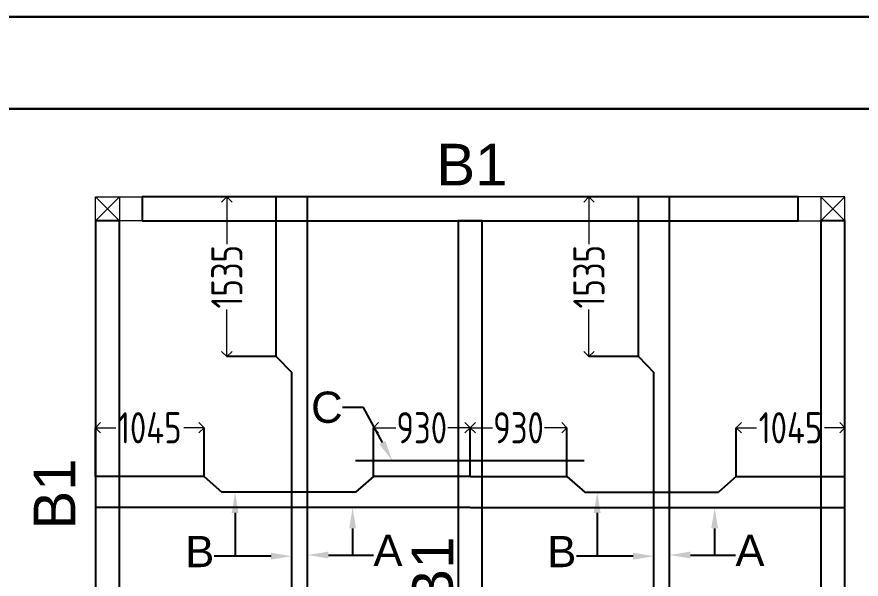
# Model space of a CAD drawing. Header units: inches. Extents: x -605 to 2991212, y -2872845 to 0.
# Drawn here: x 2795264 to 2803374, y -2632303 to -2626902 of the extents above; entities that cross this region are included whole.
import ezdxf
from ezdxf import colors
from ezdxf.entities.mleader import LeaderData, LeaderLine
from ezdxf.enums import TextEntityAlignment as Align
from ezdxf.math import Vec2, Vec3

# ---------------------------------------------------------------- set-up
doc = ezdxf.new("R2010")
doc.units = ezdxf.units.IN
doc.header["$LTSCALE"] = 600
doc.header["$MEASUREMENT"] = 0
doc.layers.add('RC BEAM', color=130, linetype='Continuous')
for name, color, linetype, lineweight in [('rDIMension', 1, 'Continuous', 18), ('rRCC 2', 40, 'Continuous', 15), ('rREINF 1', 1, 'Continuous', 25), ('rSHEET', 2, 'Continuous', 30)]:
    doc.layers.add(name, color=color, linetype=linetype, lineweight=lineweight)
doc.styles.add('DIM', font='geniso.shx', dxfattribs={"width": 0.85})
doc.styles.get("Standard").update_dxf_attribs({"font": 'arial.ttf'})
doc.dimstyles.new('ST-100', dxfattribs={"dimscale": 100, "dimtxt": 2.5, "dimasz": 2, "dimexe": 0.18, "dimexo": 0.0625, "dimgap": 0.2, "dimtad": 0, "dimdec": 0, "dimzin": 0, "dimdsep": 46, "dimtxsty": 'DIM', "dimblk": 'OPEN90', "dimcen": 0.09, "dimclrd": 256, "dimclrt": 7, "dimadec": 0, "dimazin": 0, "dimtfac": 1, "dimtdec": 0, "dimtofl": 0, "dimtmove": 0, "dimatfit": 3, "dimldrblk": 'OPEN90', "dimfxl": 1, "dimtolj": 1, "dimtzin": 0, "dimlwd": -1, "dimarcsym": 0})

# ---------------------------------------------------------------- blocks, each defined once
blk = doc.blocks.new('_Open90')
at = {"color": 0, "linetype": 'ByBlock', "lineweight": -2}
for p, q in [((0, 0), (-1, 0)), ((-0.5, 0.5), (0, 0)), ((0, 0), (-0.5, -0.5))]:
    blk.add_line(p, q, dxfattribs=at)
blk = doc.blocks.new('*D2302')
at = {"layer": 'Defpoints', "color": 0}
for p in [(2797756, -2628631.8), (2797280.9, -2630166.3), (2797756, -2630166.3)]:
    blk.add_point(p, dxfattribs=at)
at = {"layer": 'rDIMension', "color": 0, "linetype": 'ByBlock', "lineweight": -2}
for p, q in [((2797756, -2628631.8), (2797280.9, -2628631.8)), ((2797756, -2630166.3), (2797280.9, -2630166.3))]:
    blk.add_line(p, q, dxfattribs=at)
at = {"layer": 'rDIMension'}
for p, q in [((2797280.9, -2628731.8), (2797280.9, -2629085.8)), ((2797280.9, -2630066.3), (2797280.9, -2629712.3))]:
    blk.add_line(p, q, dxfattribs=at)
at = {"layer": 'rDIMension', "xscale": 100, "yscale": 100, "zscale": 100}
for p, rotation in [((2797280.9, -2628631.8), 90), ((2797280.9, -2630166.3), 270)]:
    blk.add_blockref('_Open90', p, dxfattribs=dict(at, rotation=rotation))
at = {"layer": 'rDIMension', "color": 7, "insert": (2797280.9, -2629399), "char_height": 300, "attachment_point": 5, "rotation": 90, "style": 'DIM'}
blk.add_mtext('\\A1;1535', dxfattribs=at)
blk = doc.blocks.new('*D2304')
at = {"layer": 'Defpoints', "color": 0}
for p in [(2796018.1, -2630849.5), (2796018.1, -2631316.8), (2797062.9, -2631316.8)]:
    blk.add_point(p, dxfattribs=at)
at = {"layer": 'rDIMension', "color": 0, "linetype": 'ByBlock', "lineweight": -2}
for p, q in [((2796018.1, -2631316.8), (2796018.1, -2630849.5)), ((2797062.9, -2631316.8), (2797062.9, -2630849.5))]:
    blk.add_line(p, q, dxfattribs=at)
at = {"layer": 'rDIMension'}
for p, q in [((2796118.1, -2630849.5), (2796214.5, -2630849.5)), ((2796962.9, -2630849.5), (2796866.5, -2630849.5))]:
    blk.add_line(p, q, dxfattribs=at)
at = {"layer": 'rDIMension', "xscale": 100, "yscale": 100, "zscale": 100, "rotation": 180}
blk.add_blockref('_Open90', (2796018.1, -2630849.5), dxfattribs=at)
at = {"layer": 'rDIMension', "xscale": 100, "yscale": 100, "zscale": 100}
blk.add_blockref('_Open90', (2797062.9, -2630849.5), dxfattribs=at)
at = {"layer": 'rDIMension', "color": 7, "insert": (2796540.5, -2630849.5), "char_height": 300, "attachment_point": 5, "style": 'DIM'}
blk.add_mtext('\\A1;1045', dxfattribs=at)
blk = doc.blocks.new('*D2305')
at = {"layer": 'Defpoints', "color": 0}
for p in [(2799618.1, -2630849.5), (2798688.4, -2631316.8), (2799618.1, -2631316.8)]:
    blk.add_point(p, dxfattribs=at)
at = {"layer": 'rDIMension', "color": 0, "linetype": 'ByBlock', "lineweight": -2}
for p, q in [((2798688.4, -2631316.8), (2798688.4, -2630849.5)), ((2799618.1, -2631316.8), (2799618.1, -2630849.5))]:
    blk.add_line(p, q, dxfattribs=at)
at = {"layer": 'rDIMension'}
for p, q in [((2798788.4, -2630849.5), (2798903.7, -2630849.5)), ((2799518.1, -2630849.5), (2799402.9, -2630849.5))]:
    blk.add_line(p, q, dxfattribs=at)
at = {"layer": 'rDIMension', "xscale": 100, "yscale": 100, "zscale": 100, "rotation": 180}
blk.add_blockref('_Open90', (2798688.4, -2630849.5), dxfattribs=at)
at = {"layer": 'rDIMension', "xscale": 100, "yscale": 100, "zscale": 100}
blk.add_blockref('_Open90', (2799618.1, -2630849.5), dxfattribs=at)
at = {"layer": 'rDIMension', "color": 7, "insert": (2799153.3, -2630849.5), "char_height": 300, "attachment_point": 5, "style": 'DIM'}
blk.add_mtext('\\A1;930', dxfattribs=at)
blk = doc.blocks.new('*D2306')
at = {"layer": 'Defpoints', "color": 0}
for p in [(2803218.2, -2630849.5), (2802173.4, -2631316.8), (2803218.2, -2631316.8)]:
    blk.add_point(p, dxfattribs=at)
at = {"layer": 'rDIMension', "color": 0, "linetype": 'ByBlock', "lineweight": -2}
for p, q in [((2802173.4, -2631316.8), (2802173.4, -2630849.5)), ((2803218.2, -2631316.8), (2803218.2, -2630849.5))]:
    blk.add_line(p, q, dxfattribs=at)
at = {"layer": 'rDIMension'}
for p, q in [((2802273.4, -2630849.5), (2802369.8, -2630849.5)), ((2803118.2, -2630849.5), (2803021.8, -2630849.5))]:
    blk.add_line(p, q, dxfattribs=at)
at = {"layer": 'rDIMension', "xscale": 100, "yscale": 100, "zscale": 100, "rotation": 180}
blk.add_blockref('_Open90', (2802173.4, -2630849.5), dxfattribs=at)
at = {"layer": 'rDIMension', "xscale": 100, "yscale": 100, "zscale": 100}
blk.add_blockref('_Open90', (2803218.2, -2630849.5), dxfattribs=at)
at = {"layer": 'rDIMension', "color": 7, "insert": (2802695.8, -2630849.5), "char_height": 300, "attachment_point": 5, "style": 'DIM'}
blk.add_mtext('\\A1;1045', dxfattribs=at)
blk = doc.blocks.new('*D2307')
at = {"layer": 'Defpoints', "color": 0}
for p in [(2799618.1, -2630849.5), (2799618.1, -2631316.8), (2800547.9, -2631316.8)]:
    blk.add_point(p, dxfattribs=at)
at = {"layer": 'rDIMension', "color": 0, "linetype": 'ByBlock', "lineweight": -2}
for p, q in [((2799618.1, -2631316.8), (2799618.1, -2630849.5)), ((2800547.9, -2631316.8), (2800547.9, -2630849.5))]:
    blk.add_line(p, q, dxfattribs=at)
at = {"layer": 'rDIMension'}
for p, q in [((2799718.1, -2630849.5), (2799833.4, -2630849.5)), ((2800447.9, -2630849.5), (2800332.6, -2630849.5))]:
    blk.add_line(p, q, dxfattribs=at)
at = {"layer": 'rDIMension', "xscale": 100, "yscale": 100, "zscale": 100, "rotation": 180}
blk.add_blockref('_Open90', (2799618.1, -2630849.5), dxfattribs=at)
at = {"layer": 'rDIMension', "xscale": 100, "yscale": 100, "zscale": 100}
blk.add_blockref('_Open90', (2800547.9, -2630849.5), dxfattribs=at)
at = {"layer": 'rDIMension', "color": 7, "insert": (2800083, -2630849.5), "char_height": 300, "attachment_point": 5, "style": 'DIM'}
blk.add_mtext('\\A1;930', dxfattribs=at)
blk = doc.blocks.new('*D2308')
at = {"layer": 'Defpoints', "color": 0}
for p in [(2801234.1, -2628631.8), (2800759.1, -2630166.3), (2801234.1, -2630166.3)]:
    blk.add_point(p, dxfattribs=at)
at = {"layer": 'rDIMension', "color": 0, "linetype": 'ByBlock', "lineweight": -2}
for p, q in [((2801234.1, -2628631.8), (2800759.1, -2628631.8)), ((2801234.1, -2630166.3), (2800759.1, -2630166.3))]:
    blk.add_line(p, q, dxfattribs=at)
at = {"layer": 'rDIMension'}
for p, q in [((2800759.1, -2628731.8), (2800759.1, -2629085.8)), ((2800759.1, -2630066.3), (2800759.1, -2629712.3))]:
    blk.add_line(p, q, dxfattribs=at)
at = {"layer": 'rDIMension', "xscale": 100, "yscale": 100, "zscale": 100}
for p, rotation in [((2800759.1, -2628631.8), 90), ((2800759.1, -2630166.3), 270)]:
    blk.add_blockref('_Open90', p, dxfattribs=dict(at, rotation=rotation))
at = {"layer": 'rDIMension', "color": 7, "insert": (2800759.1, -2629399), "char_height": 300, "attachment_point": 5, "rotation": 90, "style": 'DIM'}
blk.add_mtext('\\A1;1535', dxfattribs=at)

msp = doc.modelspace()

# ---------------------------------------------------------------- linework, layer by layer
at = {"layer": 'RC BEAM'}
for points in [[(2796468.1, -2628861.8), (2802768.2, -2628861.8), (2802768.2, -2628631.8), (2796468.1, -2628631.8)], [(2796018.1, -2634071.8), (2796248.1, -2634071.8), (2796248.1, -2628861.8), (2796018.1, -2628861.8)], [(2799733.1, -2628861.8), (2799503.1, -2628861.8), (2799503.1, -2634071.8), (2799733.1, -2634071.8)], [(2802988.2, -2634071.8), (2803218.2, -2634071.8), (2803218.2, -2628861.8), (2802988.2, -2628861.8)]]:
    msp.add_lwpolyline(points, close=True, dxfattribs=at)
at = {"layer": 'RC BEAM', "color": 1}
for points in [[(2797756, -2630166.3), (2797756, -2628631.8)], [(2798056, -2634186.8), (2798056, -2628631.8)], [(2801234.1, -2630166.3), (2801234.1, -2628631.8)], [(2801534.1, -2634186.8), (2801534.1, -2628631.8)], [(2797756, -2630166.3), (2797906, -2630317.7)], [(2801234.1, -2630166.3), (2801384.1, -2630317.7)], [(2797906, -2632615.8), (2797906, -2630317.7)], [(2801384.1, -2632615.8), (2801384.1, -2630317.7)], [(2800712.7, -2631166.8), (2798517.3, -2631166.8)], [(2797062.9, -2631316.8), (2796018.1, -2631316.8)], [(2797062.9, -2631316.8), (2797233, -2631466.8)], [(2798688.4, -2631316.8), (2798517.3, -2631466.8)], [(2799618.1, -2631316.8), (2798688.4, -2631316.8)], [(2799618.1, -2631316.8), (2800547.9, -2631316.8)], [(2800547.9, -2631316.8), (2800719, -2631466.8)], [(2802173.4, -2631316.8), (2802003.3, -2631466.8)], [(2802173.4, -2631316.8), (2803218.2, -2631316.8)], [(2798517.3, -2631466.8), (2797233, -2631466.8)], [(2800719, -2631466.8), (2802003.3, -2631466.8)], [(2799618.1, -2631616.8), (2796018.1, -2631616.8)], [(2799618.1, -2631616.8), (2803218.2, -2631616.8)]]:
    msp.add_lwpolyline(points, dxfattribs=at)
at = {"layer": 'rRCC 2', "color": 6}
for p, q in [((2796018.1, -2628631.8), (2796248.1, -2628861.8)), ((2796018.1, -2628861.8), (2796248.1, -2628631.8)), ((2803218.2, -2628631.8), (2802988.2, -2628861.8)), ((2803218.2, -2628861.8), (2802988.2, -2628631.8))]:
    msp.add_line(p, q, dxfattribs=at)
for points in [[(2796018.1, -2628861.8), (2796018.1, -2628631.8), (2796468.1, -2628631.8), (2796468.1, -2628861.8)], [(2796018.1, -2628631.8), (2796248.1, -2628631.8), (2796248.1, -2628861.8), (2796018.1, -2628861.8)], [(2803218.2, -2628861.8), (2803218.2, -2628631.8), (2802768.2, -2628631.8), (2802768.2, -2628861.8)], [(2803218.2, -2628631.8), (2802988.2, -2628631.8), (2802988.2, -2628861.8), (2803218.2, -2628861.8)]]:
    msp.add_lwpolyline(points, close=True, dxfattribs=at)
at = {"layer": 'rSHEET'}
msp.add_lwpolyline([(2852874.4, -2719745.2), (2852874.4, -2626902.4), (2787227.9, -2626902.4), (2787227.9, -2719745.2)], close=True, dxfattribs=at)
msp.add_lwpolyline([(2851991.8, -2718197.8), (2851991.8, -2628449.8, 0.414214), (2851328.7, -2627786.7), (2788773.7, -2627786.7, 0.414214), (2788110.5, -2628449.8), (2788110.5, -2718197.8, 0.414214), (2788773.7, -2718861), (2851328.7, -2718861, 0.414214)], format="xyb", close=True, dxfattribs=at)

# ---------------------------------------------------------------- texts
at = {"layer": 'rRCC 2'}
msp.add_text('B1', height=400, dxfattribs=at).set_placement((2799635.6, -2628321.5), align=Align.MIDDLE_CENTER)
for p in [(2795625.3, -2631485.7), (2799256.1, -2632234.8)]:
    msp.add_text('B1', height=400, rotation=90, dxfattribs=at).set_placement(p, align=Align.MIDDLE_CENTER)

# ---------------------------------------------------------------- dimensions: what is measured, and where the dimension line sits
at = {"layer": 'rDIMension', "color": 1, "linetype": 'ByBlock'}
for base, p1, p2, angle, picture, middle in [((2797280.9387553, -2630166.2539666), (2797755.994523, -2628631.7539666), (2797755.994523, -2630166.2539666), 90, '*D2302', (2797280.9387553, -2629399.0039666)), ((2800759.0634549, -2630166.2539666), (2801234.1192225, -2628631.7539666), (2801234.1192225, -2630166.2539666), 90, '*D2308', (2800759.0634549, -2629399.0039666)), ((2799618.1, -2630849.5), (2800547.9, -2631316.8), (2799618.1, -2631316.8), 180, '*D2307', (2800083, -2630849.5)), ((2803218.2, -2630849.5), (2802173.4, -2631316.8), (2803218.2, -2631316.8), 180, '*D2306', (2802695.8, -2630849.5))]:
    dim = msp.add_linear_dim(base=base, p1=p1, p2=p2, angle=angle, dimstyle='ST-100', override={"dimtxt": 3, "dimasz": 1, "dimexe": 0, "dimexo": 0, "dimblk": 'Open90', "dimtmove": 1, "dimfxl": 1.25, "dimtfillclr": 256, "dimarcsym": 2}, dxfattribs=at)
    dim.commit()
    dim.dimension.update_dxf_attribs({"geometry": picture, "text_midpoint": middle})
for base, p1, p2, picture, middle in [((2796018.1, -2630849.5), (2797062.9, -2631316.8), (2796018.1, -2631316.8), '*D2304', (2796540.5, -2630849.5)), ((2799618.1, -2630849.5), (2798688.4, -2631316.8), (2799618.1, -2631316.8), '*D2305', (2799153.3, -2630849.5))]:
    dim = msp.add_linear_dim(base=base, p1=p1, p2=p2, dimstyle='ST-100', override={"dimtxt": 3, "dimasz": 1, "dimexe": 0, "dimexo": 0, "dimblk": 'Open90', "dimtmove": 1, "dimfxl": 1.25, "dimtfillclr": 256, "dimarcsym": 2}, dxfattribs=at)
    dim.commit()
    dim.dimension.update_dxf_attribs({"geometry": picture, "text_midpoint": middle})

# ---------------------------------------------------------------- leaders
at = {"layer": 'rREINF 1', "color": 3, "linetype": 'ByBlock'}
ml = msp.add_multileader_mtext('Standard', dxfattribs=at)
ml.set_content('C', color=3)
ml.set_leader_properties()
ml.build(insert=Vec2(0, 0))
ml.multileader.update_dxf_attribs({"text_top_attachment_type": 0, "text_bottom_attachment_type": 0, "dogleg_length": 200, "arrow_head_size": 200})
ctx = ml.context
ctx.base_point, ctx.char_height, ctx.arrow_head_size, ctx.landing_gap_size, ctx.plane_origin = Vec3(2798127.6, -2630654.6), 300, 200, 0.09, Vec3(2798449, -2631654.6)
ctx.text_align_type = 2
notes = []
notes.append((ctx, [(1, (1, 1, 0), (2798593, -2630654.6), (-1, 0), 200, [(0, [(2798870.4, -2631166.8)], 256, [])])]))
ctx.mtext.insert, ctx.mtext.alignment, ctx.mtext.flow_direction = Vec3(2798392.9, -2630502), 3, 5
ml = msp.add_multileader_mtext('Standard', dxfattribs=at)
ml.set_content('B', color=3)
ml.set_leader_properties()
ml.build(insert=Vec2(0, 0))
ml.multileader.update_dxf_attribs({"text_top_attachment_type": 0, "text_bottom_attachment_type": 0, "dogleg_length": 200, "arrow_head_size": 200})
ctx = ml.context
ctx.base_point, ctx.char_height, ctx.arrow_head_size, ctx.landing_gap_size, ctx.plane_origin = Vec3(2796933.6, -2632083.1), 300, 200, 0.09, Vec3(2797394.5, -2631489.9)
ctx.text_align_type = 2
notes.append((ctx, [(0, (1, 1, 0), (2797360.4, -2632083.1), (-1, 0), 200, [(0, [(2797360.4, -2631466.8)], 256, [])])]))
ctx.mtext.insert, ctx.mtext.alignment, ctx.mtext.flow_direction = Vec3(2797160.3, -2631888.7), 3, 5
ml = msp.add_multileader_mtext('Standard', dxfattribs=at)
ml.set_content('B', color=3)
ml.set_leader_properties()
ml.build(insert=Vec2(0, 0))
ml.multileader.update_dxf_attribs({"text_top_attachment_type": 0, "text_bottom_attachment_type": 0, "dogleg_length": 200, "arrow_head_size": 200})
ctx = ml.context
ctx.base_point, ctx.char_height, ctx.arrow_head_size, ctx.landing_gap_size, ctx.plane_origin = Vec3(2800411.8, -2632083.1), 300, 200, 0.09, Vec3(2800872.6, -2631489.9)
ctx.text_align_type = 2
notes.append((ctx, [(0, (1, 1, 0), (2800838.5, -2632083.1), (-1, 0), 200, [(0, [(2800838.5, -2631466.8)], 256, [])])]))
ctx.mtext.insert, ctx.mtext.alignment, ctx.mtext.flow_direction = Vec3(2800638.4, -2631888.7), 3, 5
ml = msp.add_multileader_mtext('Standard', dxfattribs=at)
ml.set_content('A', color=3)
ml.set_leader_properties()
ml.build(insert=Vec2(0, 0))
ml.multileader.update_dxf_attribs({"text_top_attachment_type": 0, "text_bottom_attachment_type": 0, "dogleg_length": 200, "arrow_head_size": 200})
ctx = ml.context
ctx.base_point, ctx.char_height, ctx.arrow_head_size, ctx.landing_gap_size, ctx.plane_origin = Vec3(2798688.8, -2632072), 300, 200, 0.09, Vec3(2798642.2, -2631478.7)
notes.append((ctx, [(0, (1, 1, 0), (2798488.8, -2632072), (1, 0), 200, [(0, [(2798488.8, -2631616.8)], 256, [])])]))
ctx.mtext.insert, ctx.mtext.flow_direction = Vec3(2798688.9, -2631877.6), 5
ml = msp.add_multileader_mtext('Standard', dxfattribs=at)
ml.set_content('A', color=3)
ml.set_leader_properties()
ml.build(insert=Vec2(0, 0))
ml.multileader.update_dxf_attribs({"text_top_attachment_type": 0, "text_bottom_attachment_type": 0, "dogleg_length": 200, "arrow_head_size": 200})
ctx = ml.context
ctx.base_point, ctx.char_height, ctx.arrow_head_size, ctx.landing_gap_size, ctx.plane_origin = Vec3(2802166.9, -2632072), 300, 200, 0.09, Vec3(2802120.3, -2631478.7)
notes.append((ctx, [(0, (1, 1, 0), (2801966.9, -2632072), (1, 0), 200, [(0, [(2801966.9, -2631616.8)], 256, [])])]))
ctx.mtext.insert, ctx.mtext.flow_direction = Vec3(2802167, -2631877.6), 5
ml = msp.add_multileader_mtext('Standard', dxfattribs=at)
ml.set_content('', color=3)
ml.set_leader_properties()
ml.build(insert=Vec2(0, 0))
ml.multileader.update_dxf_attribs({"text_top_attachment_type": 0, "text_bottom_attachment_type": 0, "dogleg_length": 200, "arrow_head_size": 200})
ctx = ml.context
ctx.base_point, ctx.char_height, ctx.arrow_head_size, ctx.landing_gap_size, ctx.plane_origin = Vec3(2797160.2, -2632083.1), 300, 200, 0.09, Vec3(2797963.7, -2632083.1)
ctx.text_align_type = 2
notes.append((ctx, [(0, (1, 1, 0), (2797360.4, -2632083.1), (-1, 0), 200, [(0, [(2797906, -2632083.1)], 256, [])])]))
ctx.mtext.insert, ctx.mtext.alignment, ctx.mtext.flow_direction = Vec3(2797160.3, -2631933.1), 3, 5
ml = msp.add_multileader_mtext('Standard', dxfattribs=at)
ml.set_content('', color=3)
ml.set_leader_properties()
ml.build(insert=Vec2(0, 0))
ml.multileader.update_dxf_attribs({"text_top_attachment_type": 0, "text_bottom_attachment_type": 0, "dogleg_length": 200, "arrow_head_size": 200})
ctx = ml.context
ctx.base_point, ctx.char_height, ctx.arrow_head_size, ctx.landing_gap_size, ctx.plane_origin = Vec3(2798688.8, -2632072), 300, 200, 0.09, Vec3(2798072.9, -2632072)
notes.append((ctx, [(0, (1, 1, 0), (2798488.8, -2632072), (1, 0), 200, [(0, [(2798056, -2632072)], 256, [])])]))
ctx.mtext.insert, ctx.mtext.flow_direction = Vec3(2798688.9, -2631922), 5
ml = msp.add_multileader_mtext('Standard', dxfattribs=at)
ml.set_content('', color=3)
ml.set_leader_properties()
ml.build(insert=Vec2(0, 0))
ml.multileader.update_dxf_attribs({"text_top_attachment_type": 0, "text_bottom_attachment_type": 0, "dogleg_length": 200, "arrow_head_size": 200})
ctx = ml.context
ctx.base_point, ctx.char_height, ctx.arrow_head_size, ctx.landing_gap_size, ctx.plane_origin = Vec3(2800638.3, -2632083.1), 300, 200, 0.09, Vec3(2801441.8, -2632083.1)
ctx.text_align_type = 2
notes.append((ctx, [(0, (1, 1, 0), (2800838.5, -2632083.1), (-1, 0), 200, [(0, [(2801384.1, -2632083.1)], 256, [])])]))
ctx.mtext.insert, ctx.mtext.alignment, ctx.mtext.flow_direction = Vec3(2800638.4, -2631933.1), 3, 5
ml = msp.add_multileader_mtext('Standard', dxfattribs=at)
ml.set_content('', color=3)
ml.set_leader_properties()
ml.build(insert=Vec2(0, 0))
ml.multileader.update_dxf_attribs({"text_top_attachment_type": 0, "text_bottom_attachment_type": 0, "dogleg_length": 200, "arrow_head_size": 200})
ctx = ml.context
ctx.base_point, ctx.char_height, ctx.arrow_head_size, ctx.landing_gap_size, ctx.plane_origin = Vec3(2802166.9, -2632072), 300, 200, 0.09, Vec3(2801551.1, -2632072)
notes.append((ctx, [(0, (1, 1, 0), (2801966.9, -2632072), (1, 0), 200, [(0, [(2801534.1, -2632072)], 256, [])])]))
ctx.mtext.insert, ctx.mtext.flow_direction = Vec3(2802167, -2631922), 5
for ctx, leaders in notes:
    for number, flags, end, landing, length, lines in leaders:
        leader = LeaderData()
        leader.index, (leader.has_last_leader_line, leader.has_dogleg_vector, leader.attachment_direction) = number, flags
        leader.last_leader_point, leader.dogleg_vector, leader.dogleg_length = Vec3(end), Vec3(landing), length
        for number, points, colour, breaks in lines:
            line = LeaderLine()
            line.index, line.vertices, line.color, line.breaks = number, Vec3.list(points), colors.encode_raw_color(colour), breaks
            leader.lines.append(line)
        ctx.leaders.append(leader)

doc.saveas('drawing.dxf')
